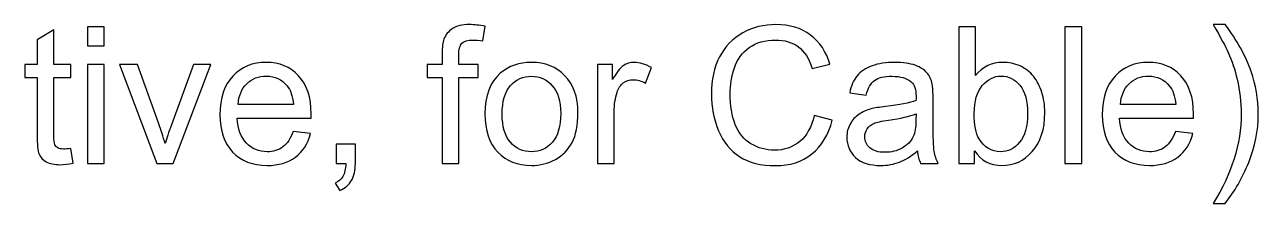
# Model space of a CAD drawing. Header units: millimetres. Extents: x 334 to 2107, y -1384 to 318.
# Drawn here: x 917.9 to 1081.8, y -5.7 to 18.1 of the extents above; entities that cross this region are included whole.
import ezdxf

# ---------------------------------------------------------------- set-up
doc = ezdxf.new("R2010")
doc.units = ezdxf.units.MM
doc.header["$MEASUREMENT"] = 0
doc.layers.add('Layer 1', color=7, linetype='Continuous')

msp = doc.modelspace()

# ---------------------------------------------------------------- linework, layer by layer
at = {"layer": 'Layer 1', "color": 250}
for points, knots in [([(973.383, -0.3629), (973.383, -0.3629), (973.383, 11.0925), (973.383, 11.0925), (973.383, 11.0925), (971.4018, 11.0925), (971.4018, 11.0925), (971.4018, 11.0925), (971.4018, 12.8197), (971.4018, 12.8197), (971.4018, 12.8197), (973.383, 12.8197), (973.383, 12.8197), (973.383, 12.8197), (973.383, 14.2167), (973.383, 14.2167), (973.383, 15.1015), (973.4592, 15.7576), (973.6158, 16.1852), (973.8317, 16.7609), (974.2043, 17.2308), (974.7461, 17.5907), (975.2838, 17.9505), (976.0415, 18.1283), (977.0152, 18.1283), (977.646, 18.1283), (978.3402, 18.0521), (979.1022, 17.9039), (979.1022, 17.9039), (978.7678, 15.9481), (978.7678, 15.9481), (978.3021, 16.0286), (977.8661, 16.0709), (977.4512, 16.0709), (976.7739, 16.0709), (976.2955, 15.927), (976.0119, 15.6391), (975.7325, 15.3512), (975.5928, 14.8136), (975.5928, 14.0262), (975.5928, 14.0262), (975.5928, 12.8197), (975.5928, 12.8197), (975.5928, 12.8197), (978.1582, 12.8197), (978.1582, 12.8197), (978.1582, 12.8197), (978.1582, 11.0925), (978.1582, 11.0925), (978.1582, 11.0925), (975.6182, 11.0925), (975.6182, 11.0925), (975.6182, 11.0925), (975.6182, -0.3629), (975.6182, -0.3629), (975.6182, -0.3629), (973.383, -0.3629), (973.383, -0.3629)], [0, 0, 0, 0, 0.05263158, 0.05263158, 0.05263158, 0.10526316, 0.10526316, 0.10526316, 0.15789474, 0.15789474, 0.15789474, 0.21052632, 0.21052632, 0.21052632, 0.26315789, 0.26315789, 0.26315789, 0.31578947, 0.31578947, 0.31578947, 0.36842105, 0.36842105, 0.36842105, 0.42105263, 0.42105263, 0.42105263, 0.47368421, 0.47368421, 0.47368421, 0.52631579, 0.52631579, 0.52631579, 0.57894737, 0.57894737, 0.57894737, 0.63157895, 0.63157895, 0.63157895, 0.68421053, 0.68421053, 0.68421053, 0.73684211, 0.73684211, 0.73684211, 0.78947368, 0.78947368, 0.78947368, 0.84210526, 0.84210526, 0.84210526, 0.89473684, 0.89473684, 0.89473684, 0.94736842, 0.94736842, 0.94736842, 1, 1, 1, 1]), ([(1022.7818, 6.0167), (1022.7818, 6.0167), (1025.1948, 5.4071), (1025.1948, 5.4071), (1024.691, 3.4302), (1023.7851, 1.9273), (1022.477, 0.8902), (1021.1689, -0.147), (1019.5687, -0.6677), (1017.6764, -0.6677), (1015.7206, -0.6677), (1014.1289, -0.2698), (1012.9012, 0.5303), (1011.6735, 1.3262), (1010.7422, 2.4819), (1010.103, 3.9932), (1009.4637, 5.5087), (1009.142, 7.1301), (1009.142, 8.8658), (1009.142, 10.7581), (1009.5018, 12.4091), (1010.2257, 13.8188), (1010.9496, 15.2285), (1011.9783, 16.2995), (1013.3118, 17.0319), (1014.6453, 17.7642), (1016.1143, 18.1283), (1017.7145, 18.1283), (1019.5348, 18.1283), (1021.0631, 17.6669), (1022.2992, 16.7398), (1023.5396, 15.8127), (1024.4032, 14.513), (1024.89, 12.8366), (1024.89, 12.8366), (1022.5278, 12.2778), (1022.5278, 12.2778), (1022.1087, 13.5986), (1021.4949, 14.5638), (1020.6948, 15.165), (1019.8947, 15.7703), (1018.8871, 16.0709), (1017.6722, 16.0709), (1016.2794, 16.0709), (1015.111, 15.7365), (1014.1754, 15.0676), (1013.2399, 14.3987), (1012.5795, 13.497), (1012.2027, 12.371), (1011.8217, 11.2407), (1011.6312, 10.0765), (1011.6312, 8.8785), (1011.6312, 7.3333), (1011.8556, 5.9829), (1012.3043, 4.8314), (1012.753, 3.6757), (1013.4515, 2.8163), (1014.3998, 2.2448), (1015.3481, 1.6733), (1016.3725, 1.3897), (1017.4774, 1.3897), (1018.8236, 1.3897), (1019.9582, 1.7792), (1020.8895, 2.5539), (1021.8208, 3.3328), (1022.4516, 4.4843), (1022.7818, 6.0167)], [0, 0, 0, 0, 0.04545455, 0.04545455, 0.04545455, 0.09090909, 0.09090909, 0.09090909, 0.13636364, 0.13636364, 0.13636364, 0.18181818, 0.18181818, 0.18181818, 0.22727273, 0.22727273, 0.22727273, 0.27272727, 0.27272727, 0.27272727, 0.31818182, 0.31818182, 0.31818182, 0.36363636, 0.36363636, 0.36363636, 0.40909091, 0.40909091, 0.40909091, 0.45454545, 0.45454545, 0.45454545, 0.5, 0.5, 0.5, 0.54545455, 0.54545455, 0.54545455, 0.59090909, 0.59090909, 0.59090909, 0.63636364, 0.63636364, 0.63636364, 0.68181818, 0.68181818, 0.68181818, 0.72727273, 0.72727273, 0.72727273, 0.77272727, 0.77272727, 0.77272727, 0.81818182, 0.81818182, 0.81818182, 0.86363636, 0.86363636, 0.86363636, 0.90909091, 0.90909091, 0.90909091, 0.95454545, 0.95454545, 0.95454545, 1, 1, 1, 1]), ([(1077.3874, -5.6969), (1077.3874, -5.6969), (1075.7872, -5.6969), (1075.7872, -5.6969), (1078.2595, -1.7303), (1079.4956, 2.2406), (1079.4956, 6.2157), (1079.4956, 7.7693), (1079.3178, 9.3103), (1078.9622, 10.8385), (1078.6828, 12.0789), (1078.2891, 13.2684), (1077.7853, 14.4114), (1077.4636, 15.1523), (1076.7947, 16.3926), (1075.7872, 18.1283), (1075.7872, 18.1283), (1077.3874, 18.1283), (1077.3874, 18.1283), (1078.9368, 16.054), (1080.084, 13.9712), (1080.8291, 11.8799), (1081.4641, 10.0807), (1081.7816, 8.1969), (1081.7816, 6.2284), (1081.7816, 3.9974), (1081.354, 1.8384), (1080.4989, -0.2444), (1079.648, -2.3272), (1078.6108, -4.1433), (1077.3874, -5.6969)], [0, 0, 0, 0, 0.1, 0.1, 0.1, 0.2, 0.2, 0.2, 0.3, 0.3, 0.3, 0.4, 0.4, 0.4, 0.5, 0.5, 0.5, 0.6, 0.6, 0.6, 0.7, 0.7, 0.7, 0.8, 0.8, 0.8, 0.9, 0.9, 0.9, 1, 1, 1, 1]), ([(924.0604, 1.631), (924.0604, 1.631), (924.3652, -0.3417), (924.3652, -0.3417), (923.7387, -0.473), (923.1756, -0.5407), (922.6846, -0.5407), (921.876, -0.5407), (921.2495, -0.4137), (920.8007, -0.1555), (920.3562, 0.1028), (920.043, 0.4372), (919.8609, 0.8563), (919.6789, 1.2754), (919.59, 2.1559), (919.59, 3.4979), (919.59, 3.4979), (919.59, 11.0925), (919.59, 11.0925), (919.59, 11.0925), (917.939, 11.0925), (917.939, 11.0925), (917.939, 11.0925), (917.939, 12.8197), (917.939, 12.8197), (917.939, 12.8197), (919.59, 12.8197), (919.59, 12.8197), (919.59, 12.8197), (919.59, 16.0794), (919.59, 16.0794), (919.59, 16.0794), (921.8252, 17.4213), (921.8252, 17.4213), (921.8252, 17.4213), (921.8252, 12.8197), (921.8252, 12.8197), (921.8252, 12.8197), (924.0604, 12.8197), (924.0604, 12.8197), (924.0604, 12.8197), (924.0604, 11.0925), (924.0604, 11.0925), (924.0604, 11.0925), (921.8252, 11.0925), (921.8252, 11.0925), (921.8252, 11.0925), (921.8252, 3.3709), (921.8252, 3.3709), (921.8252, 2.7317), (921.8633, 2.321), (921.9437, 2.139), (922.0199, 1.957), (922.1469, 1.813), (922.3247, 1.703), (922.5025, 1.5971), (922.7565, 1.5421), (923.0867, 1.5421), (923.3323, 1.5421), (923.6582, 1.5717), (924.0604, 1.631)], [0, 0, 0, 0, 0.05, 0.05, 0.05, 0.1, 0.1, 0.1, 0.15, 0.15, 0.15, 0.2, 0.2, 0.2, 0.25, 0.25, 0.25, 0.3, 0.3, 0.3, 0.35, 0.35, 0.35, 0.4, 0.4, 0.4, 0.45, 0.45, 0.45, 0.5, 0.5, 0.5, 0.55, 0.55, 0.55, 0.6, 0.6, 0.6, 0.65, 0.65, 0.65, 0.7, 0.7, 0.7, 0.75, 0.75, 0.75, 0.8, 0.8, 0.8, 0.85, 0.85, 0.85, 0.9, 0.9, 0.9, 0.95, 0.95, 0.95, 1, 1, 1, 1]), ([(926.266, 15.2835), (926.266, 15.2835), (926.266, 17.8235), (926.266, 17.8235), (926.266, 17.8235), (928.5012, 17.8235), (928.5012, 17.8235), (928.5012, 17.8235), (928.5012, 15.2835), (928.5012, 15.2835), (928.5012, 15.2835), (926.266, 15.2835), (926.266, 15.2835)], [0, 0, 0, 0, 0.25, 0.25, 0.25, 0.5, 0.5, 0.5, 0.75, 0.75, 0.75, 1, 1, 1, 1]), ([(1044.0754, -0.3629), (1044.0754, -0.3629), (1041.9926, -0.3629), (1041.9926, -0.3629), (1041.9926, -0.3629), (1041.9926, 17.8235), (1041.9926, 17.8235), (1041.9926, 17.8235), (1044.2278, 17.8235), (1044.2278, 17.8235), (1044.2278, 17.8235), (1044.2278, 11.3338), (1044.2278, 11.3338), (1045.1718, 12.5107), (1046.3741, 13.0991), (1047.8388, 13.0991), (1048.6474, 13.0991), (1049.4179, 12.9382), (1050.1418, 12.6123), (1050.8657, 12.2863), (1051.4583, 11.8249), (1051.9282, 11.2364), (1052.3939, 10.6438), (1052.7622, 9.9326), (1053.0247, 9.0986), (1053.2914, 8.2689), (1053.4226, 7.3756), (1053.4226, 6.4274), (1053.4226, 4.1752), (1052.8638, 2.4311), (1051.7504, 1.2034), (1050.6328, -0.0285), (1049.2951, -0.6423), (1047.733, -0.6423), (1046.1794, -0.6423), (1044.9602, 0.0054), (1044.0754, 1.2966), (1044.0754, 1.2966), (1044.0754, -0.3629), (1044.0754, -0.3629)], [0, 0, 0, 0, 0.07692308, 0.07692308, 0.07692308, 0.15384615, 0.15384615, 0.15384615, 0.23076923, 0.23076923, 0.23076923, 0.30769231, 0.30769231, 0.30769231, 0.38461538, 0.38461538, 0.38461538, 0.46153846, 0.46153846, 0.46153846, 0.53846154, 0.53846154, 0.53846154, 0.61538462, 0.61538462, 0.61538462, 0.69230769, 0.69230769, 0.69230769, 0.76923077, 0.76923077, 0.76923077, 0.84615385, 0.84615385, 0.84615385, 0.92307692, 0.92307692, 0.92307692, 1, 1, 1, 1]), ([(1056.0938, -0.3629), (1056.0938, -0.3629), (1056.0938, 17.8235), (1056.0938, 17.8235), (1056.0938, 17.8235), (1058.329, 17.8235), (1058.329, 17.8235), (1058.329, 17.8235), (1058.329, -0.3629), (1058.329, -0.3629), (1058.329, -0.3629), (1056.0938, -0.3629), (1056.0938, -0.3629)], [0, 0, 0, 0, 0.25, 0.25, 0.25, 0.5, 0.5, 0.5, 0.75, 0.75, 0.75, 1, 1, 1, 1]), ([(926.266, -0.3629), (926.266, -0.3629), (926.266, 12.8197), (926.266, 12.8197), (926.266, 12.8197), (928.5012, 12.8197), (928.5012, 12.8197), (928.5012, 12.8197), (928.5012, -0.3629), (928.5012, -0.3629), (928.5012, -0.3629), (926.266, -0.3629), (926.266, -0.3629)], [0, 0, 0, 0, 0.25, 0.25, 0.25, 0.5, 0.5, 0.5, 0.75, 0.75, 0.75, 1, 1, 1, 1]), ([(935.5116, -0.3629), (935.5116, -0.3629), (930.5374, 12.8197), (930.5374, 12.8197), (930.5374, 12.8197), (932.9292, 12.8197), (932.9292, 12.8197), (932.9292, 12.8197), (935.7486, 4.9245), (935.7486, 4.9245), (936.0534, 4.0736), (936.3371, 3.1889), (936.5953, 2.2702), (936.7943, 2.9645), (937.0694, 3.7985), (937.4293, 4.7764), (937.4293, 4.7764), (940.3587, 12.8197), (940.3587, 12.8197), (940.3587, 12.8197), (942.6532, 12.8197), (942.6532, 12.8197), (942.6532, 12.8197), (937.6621, -0.3629), (937.6621, -0.3629), (937.6621, -0.3629), (935.5116, -0.3629), (935.5116, -0.3629)], [0, 0, 0, 0, 0.11111111, 0.11111111, 0.11111111, 0.22222222, 0.22222222, 0.22222222, 0.33333333, 0.33333333, 0.33333333, 0.44444444, 0.44444444, 0.44444444, 0.55555556, 0.55555556, 0.55555556, 0.66666667, 0.66666667, 0.66666667, 0.77777778, 0.77777778, 0.77777778, 0.88888889, 0.88888889, 0.88888889, 1, 1, 1, 1]), ([(953.6006, 3.9043), (953.6006, 3.9043), (955.912, 3.5995), (955.912, 3.5995), (955.5522, 2.2575), (954.8791, 1.2119), (953.8969, 0.4711), (952.9148, -0.2698), (951.6617, -0.6423), (950.1335, -0.6423), (948.2116, -0.6423), (946.6876, -0.0496), (945.5615, 1.1357), (944.4354, 2.3168), (943.8724, 3.9805), (943.8724, 6.1183), (943.8724, 8.3281), (944.4397, 10.0469), (945.5784, 11.2661), (946.7172, 12.4895), (948.1946, 13.0991), (950.0107, 13.0991), (951.7676, 13.0991), (953.2027, 12.5022), (954.316, 11.3042), (955.4294, 10.1061), (955.9882, 8.4213), (955.9882, 6.2496), (955.9882, 6.1183), (955.984, 5.9194), (955.9755, 5.6569), (955.9755, 5.6569), (946.1584, 5.6569), (946.1584, 5.6569), (946.2431, 4.2133), (946.6495, 3.1042), (947.3861, 2.338), (948.1184, 1.5717), (949.0371, 1.1865), (950.1335, 1.1865), (950.9505, 1.1865), (951.649, 1.4024), (952.2248, 1.8342), (952.8047, 2.266), (953.2619, 2.956), (953.6006, 3.9043)], [0, 0, 0, 0, 0.06666667, 0.06666667, 0.06666667, 0.13333333, 0.13333333, 0.13333333, 0.2, 0.2, 0.2, 0.26666667, 0.26666667, 0.26666667, 0.33333333, 0.33333333, 0.33333333, 0.4, 0.4, 0.4, 0.46666667, 0.46666667, 0.46666667, 0.53333333, 0.53333333, 0.53333333, 0.6, 0.6, 0.6, 0.66666667, 0.66666667, 0.66666667, 0.73333333, 0.73333333, 0.73333333, 0.8, 0.8, 0.8, 0.86666667, 0.86666667, 0.86666667, 0.93333333, 0.93333333, 0.93333333, 1, 1, 1, 1]), ([(979.0684, 6.2284), (979.0684, 8.6626), (979.7457, 10.466), (981.1046, 11.6386), (982.2349, 12.6123), (983.6192, 13.0991), (985.2491, 13.0991), (987.0567, 13.0991), (988.5384, 12.5064), (989.6898, 11.3211), (990.8371, 10.14), (991.4128, 8.5017), (991.4128, 6.4147), (991.4128, 4.7213), (991.1588, 3.3921), (990.6508, 2.4226), (990.1428, 1.4532), (989.402, 0.6997), (988.4283, 0.162), (987.4589, -0.3756), (986.3963, -0.6423), (985.2491, -0.6423), (983.4033, -0.6423), (981.9132, -0.0539), (980.7744, 1.1272), (979.6357, 2.3083), (979.0684, 4.0101), (979.0684, 6.2284)], [0, 0, 0, 0, 0.11111111, 0.11111111, 0.11111111, 0.22222222, 0.22222222, 0.22222222, 0.33333333, 0.33333333, 0.33333333, 0.44444444, 0.44444444, 0.44444444, 0.55555556, 0.55555556, 0.55555556, 0.66666667, 0.66666667, 0.66666667, 0.77777778, 0.77777778, 0.77777778, 0.88888889, 0.88888889, 0.88888889, 1, 1, 1, 1]), ([(994.0078, -0.3629), (994.0078, -0.3629), (994.0078, 12.8197), (994.0078, 12.8197), (994.0078, 12.8197), (996.0144, 12.8197), (996.0144, 12.8197), (996.0144, 12.8197), (996.0144, 10.8004), (996.0144, 10.8004), (996.5266, 11.736), (997.0008, 12.354), (997.4368, 12.6504), (997.8728, 12.9509), (998.3512, 13.0991), (998.8719, 13.0991), (999.6254, 13.0991), (1000.3917, 12.862), (1001.1706, 12.3921), (1001.1706, 12.3921), (1000.3747, 10.3305), (1000.3747, 10.3305), (999.8329, 10.6353), (999.291, 10.7877), (998.7491, 10.7877), (998.2623, 10.7877), (997.8263, 10.6395), (997.441, 10.3474), (997.0558, 10.0553), (996.7806, 9.6489), (996.6155, 9.1282), (996.3658, 8.3366), (996.243, 7.4688), (996.243, 6.5247), (996.243, 6.5247), (996.243, -0.3629), (996.243, -0.3629), (996.243, -0.3629), (994.0078, -0.3629), (994.0078, -0.3629)], [0, 0, 0, 0, 0.07692308, 0.07692308, 0.07692308, 0.15384615, 0.15384615, 0.15384615, 0.23076923, 0.23076923, 0.23076923, 0.30769231, 0.30769231, 0.30769231, 0.38461538, 0.38461538, 0.38461538, 0.46153846, 0.46153846, 0.46153846, 0.53846154, 0.53846154, 0.53846154, 0.61538462, 0.61538462, 0.61538462, 0.69230769, 0.69230769, 0.69230769, 0.76923077, 0.76923077, 0.76923077, 0.84615385, 0.84615385, 0.84615385, 0.92307692, 0.92307692, 0.92307692, 1, 1, 1, 1]), ([(1036.502, 1.2881), (1035.6723, 0.5811), (1034.8722, 0.0858), (1034.1059, -0.2063), (1033.3397, -0.4984), (1032.5184, -0.6423), (1031.6379, -0.6423), (1030.1901, -0.6423), (1029.0767, -0.2909), (1028.2978, 0.416), (1027.5189, 1.1188), (1027.1294, 2.0205), (1027.1294, 3.1169), (1027.1294, 3.7604), (1027.2776, 4.3488), (1027.5697, 4.8822), (1027.866, 5.4156), (1028.2512, 5.8389), (1028.7254, 6.1607), (1029.2037, 6.4824), (1029.7371, 6.7279), (1030.334, 6.893), (1030.7743, 7.0073), (1031.4389, 7.1174), (1032.3237, 7.2275), (1034.1271, 7.4391), (1035.4606, 7.6974), (1036.3115, 7.9937), (1036.32, 8.2985), (1036.3242, 8.4932), (1036.3242, 8.5737), (1036.3242, 9.4796), (1036.1125, 10.1188), (1035.6892, 10.4914), (1035.1177, 10.9951), (1034.2668, 11.2449), (1033.1407, 11.2449), (1032.0866, 11.2449), (1031.3077, 11.0586), (1030.8082, 10.6903), (1030.3044, 10.322), (1029.9361, 9.6701), (1029.6948, 8.7303), (1029.6948, 8.7303), (1027.5104, 9.0351), (1027.5104, 9.0351), (1027.7094, 9.9707), (1028.0353, 10.7284), (1028.4925, 11.3042), (1028.9497, 11.8799), (1029.6101, 12.3202), (1030.4737, 12.6334), (1031.3331, 12.9425), (1032.3364, 13.0991), (1033.4709, 13.0991), (1034.597, 13.0991), (1035.5156, 12.9679), (1036.2226, 12.7012), (1036.9253, 12.4345), (1037.446, 12.1043), (1037.7762, 11.7021), (1038.1064, 11.2999), (1038.3393, 10.7919), (1038.4747, 10.1781), (1038.5467, 9.7971), (1038.5848, 9.1113), (1038.5848, 8.1249), (1038.5848, 8.1249), (1038.5848, 5.1616), (1038.5848, 5.1616), (1038.5848, 3.0915), (1038.6314, 1.7834), (1038.7245, 1.2288), (1038.8134, 0.6743), (1038.9997, 0.1451), (1039.2706, -0.3629), (1039.2706, -0.3629), (1036.9338, -0.3629), (1036.9338, -0.3629), (1036.7094, 0.107), (1036.5655, 0.6573), (1036.502, 1.2881)], [0, 0, 0, 0, 0.03703704, 0.03703704, 0.03703704, 0.07407407, 0.07407407, 0.07407407, 0.11111111, 0.11111111, 0.11111111, 0.14814815, 0.14814815, 0.14814815, 0.18518519, 0.18518519, 0.18518519, 0.22222222, 0.22222222, 0.22222222, 0.25925926, 0.25925926, 0.25925926, 0.2962963, 0.2962963, 0.2962963, 0.33333333, 0.33333333, 0.33333333, 0.37037037, 0.37037037, 0.37037037, 0.40740741, 0.40740741, 0.40740741, 0.44444444, 0.44444444, 0.44444444, 0.48148148, 0.48148148, 0.48148148, 0.51851852, 0.51851852, 0.51851852, 0.55555556, 0.55555556, 0.55555556, 0.59259259, 0.59259259, 0.59259259, 0.62962963, 0.62962963, 0.62962963, 0.66666667, 0.66666667, 0.66666667, 0.7037037, 0.7037037, 0.7037037, 0.74074074, 0.74074074, 0.74074074, 0.77777778, 0.77777778, 0.77777778, 0.81481481, 0.81481481, 0.81481481, 0.85185185, 0.85185185, 0.85185185, 0.88888889, 0.88888889, 0.88888889, 0.92592593, 0.92592593, 0.92592593, 0.96296296, 0.96296296, 0.96296296, 1, 1, 1, 1]), ([(1070.7792, 3.9043), (1070.7792, 3.9043), (1073.0906, 3.5995), (1073.0906, 3.5995), (1072.7308, 2.2575), (1072.0577, 1.2119), (1071.0755, 0.4711), (1070.0934, -0.2698), (1068.8403, -0.6423), (1067.3121, -0.6423), (1065.3902, -0.6423), (1063.8662, -0.0496), (1062.7401, 1.1357), (1061.614, 2.3168), (1061.051, 3.9805), (1061.051, 6.1183), (1061.051, 8.3281), (1061.6183, 10.0469), (1062.757, 11.2661), (1063.8958, 12.4895), (1065.3732, 13.0991), (1067.1893, 13.0991), (1068.9462, 13.0991), (1070.3813, 12.5022), (1071.4946, 11.3042), (1072.608, 10.1061), (1073.1668, 8.4213), (1073.1668, 6.2496), (1073.1668, 6.1183), (1073.1626, 5.9194), (1073.1541, 5.6569), (1073.1541, 5.6569), (1063.337, 5.6569), (1063.337, 5.6569), (1063.4217, 4.2133), (1063.8281, 3.1042), (1064.5647, 2.338), (1065.297, 1.5717), (1066.2157, 1.1865), (1067.3121, 1.1865), (1068.1291, 1.1865), (1068.8276, 1.4024), (1069.4034, 1.8342), (1069.9833, 2.266), (1070.4405, 2.956), (1070.7792, 3.9043)], [0, 0, 0, 0, 0.06666667, 0.06666667, 0.06666667, 0.13333333, 0.13333333, 0.13333333, 0.2, 0.2, 0.2, 0.26666667, 0.26666667, 0.26666667, 0.33333333, 0.33333333, 0.33333333, 0.4, 0.4, 0.4, 0.46666667, 0.46666667, 0.46666667, 0.53333333, 0.53333333, 0.53333333, 0.6, 0.6, 0.6, 0.66666667, 0.66666667, 0.66666667, 0.73333333, 0.73333333, 0.73333333, 0.8, 0.8, 0.8, 0.86666667, 0.86666667, 0.86666667, 0.93333333, 0.93333333, 0.93333333, 1, 1, 1, 1]), ([(946.2854, 7.4857), (946.2854, 7.4857), (953.626, 7.4857), (953.626, 7.4857), (953.5286, 8.5948), (953.245, 9.4246), (952.7836, 9.9791), (952.0766, 10.8385), (951.1537, 11.2703), (950.0234, 11.2703), (948.999, 11.2703), (948.1396, 10.9274), (947.4411, 10.2416), (946.7468, 9.5558), (946.3616, 8.6372), (946.2854, 7.4857)], [0, 0, 0, 0, 0.2, 0.2, 0.2, 0.4, 0.4, 0.4, 0.6, 0.6, 0.6, 0.8, 0.8, 0.8, 1, 1, 1, 1]), ([(981.3544, 6.2242), (981.3544, 4.5393), (981.7227, 3.2778), (982.4593, 2.4438), (983.2001, 1.6056), (984.1272, 1.1865), (985.2491, 1.1865), (986.3582, 1.1865), (987.2811, 1.6056), (988.0219, 2.448), (988.7585, 3.2905), (989.1268, 4.5732), (989.1268, 6.2961), (989.1268, 7.9217), (988.7543, 9.1536), (988.0134, 9.9876), (987.2726, 10.8258), (986.3497, 11.2449), (985.2491, 11.2449), (984.1272, 11.2449), (983.2001, 10.83), (982.4593, 9.9961), (981.7227, 9.1621), (981.3544, 7.9048), (981.3544, 6.2242)], [0, 0, 0, 0, 0.125, 0.125, 0.125, 0.25, 0.25, 0.25, 0.375, 0.375, 0.375, 0.5, 0.5, 0.5, 0.625, 0.625, 0.625, 0.75, 0.75, 0.75, 0.875, 0.875, 0.875, 1, 1, 1, 1]), ([(1044.05, 6.3258), (1044.05, 4.751), (1044.2659, 3.6122), (1044.6935, 2.9095), (1045.3962, 1.7622), (1046.3445, 1.1865), (1047.5425, 1.1865), (1048.5204, 1.1865), (1049.3628, 1.6098), (1050.0698, 2.4565), (1050.781, 3.3032), (1051.1366, 4.5647), (1051.1366, 6.2411), (1051.1366, 7.9598), (1050.7979, 9.2256), (1050.1164, 10.0426), (1049.4348, 10.8597), (1048.6093, 11.2703), (1047.6441, 11.2703), (1046.6662, 11.2703), (1045.8238, 10.847), (1045.1168, 10.0003), (1044.4056, 9.1536), (1044.05, 7.9302), (1044.05, 6.3258)], [0, 0, 0, 0, 0.125, 0.125, 0.125, 0.25, 0.25, 0.25, 0.375, 0.375, 0.375, 0.5, 0.5, 0.5, 0.625, 0.625, 0.625, 0.75, 0.75, 0.75, 0.875, 0.875, 0.875, 1, 1, 1, 1]), ([(1063.464, 7.4857), (1063.464, 7.4857), (1070.8046, 7.4857), (1070.8046, 7.4857), (1070.7072, 8.5948), (1070.4236, 9.4246), (1069.9622, 9.9791), (1069.2552, 10.8385), (1068.3323, 11.2703), (1067.202, 11.2703), (1066.1776, 11.2703), (1065.3182, 10.9274), (1064.6197, 10.2416), (1063.9254, 9.5558), (1063.5402, 8.6372), (1063.464, 7.4857)], [0, 0, 0, 0, 0.2, 0.2, 0.2, 0.4, 0.4, 0.4, 0.6, 0.6, 0.6, 0.8, 0.8, 0.8, 1, 1, 1, 1]), ([(1036.3242, 6.2411), (1035.5114, 5.9109), (1034.2922, 5.6315), (1032.6666, 5.4029), (1031.7437, 5.2717), (1031.0918, 5.1235), (1030.7108, 4.9584), (1030.3298, 4.7933), (1030.0377, 4.552), (1029.8303, 4.2387), (1029.6228, 3.9212), (1029.517, 3.5699), (1029.517, 3.1804), (1029.517, 2.592), (1029.7414, 2.0967), (1030.1943, 1.703), (1030.6473, 1.3093), (1031.3077, 1.1103), (1032.1755, 1.1103), (1033.0349, 1.1103), (1033.8011, 1.2966), (1034.4742, 1.6733), (1035.1431, 2.0459), (1035.6384, 2.5581), (1035.9517, 3.2058), (1036.193, 3.7096), (1036.3115, 4.4504), (1036.3115, 5.4283), (1036.3115, 5.4283), (1036.3242, 6.2411), (1036.3242, 6.2411)], [0, 0, 0, 0, 0.1, 0.1, 0.1, 0.2, 0.2, 0.2, 0.3, 0.3, 0.3, 0.4, 0.4, 0.4, 0.5, 0.5, 0.5, 0.6, 0.6, 0.6, 0.7, 0.7, 0.7, 0.8, 0.8, 0.8, 0.9, 0.9, 0.9, 1, 1, 1, 1]), ([(959.3198, -0.3629), (959.3198, -0.3629), (959.3198, 2.1771), (959.3198, 2.1771), (959.3198, 2.1771), (961.8598, 2.1771), (961.8598, 2.1771), (961.8598, 2.1771), (961.8598, -0.3629), (961.8598, -0.3629), (961.8598, -1.2985), (961.6947, -2.0562), (961.3603, -2.632), (961.0301, -3.2077), (960.5009, -3.6564), (959.777, -3.9697), (959.777, -3.9697), (959.1674, -3.0045), (959.1674, -3.0045), (959.6415, -2.7971), (959.9887, -2.4923), (960.2088, -2.0943), (960.4332, -1.6922), (960.5602, -1.1164), (960.5856, -0.3629), (960.5856, -0.3629), (959.3198, -0.3629), (959.3198, -0.3629)], [0, 0, 0, 0, 0.11111111, 0.11111111, 0.11111111, 0.22222222, 0.22222222, 0.22222222, 0.33333333, 0.33333333, 0.33333333, 0.44444444, 0.44444444, 0.44444444, 0.55555556, 0.55555556, 0.55555556, 0.66666667, 0.66666667, 0.66666667, 0.77777778, 0.77777778, 0.77777778, 0.88888889, 0.88888889, 0.88888889, 1, 1, 1, 1])]:
    msp.add_open_spline(points, degree=3, knots=knots, dxfattribs=at)

doc.saveas('drawing.dxf')
